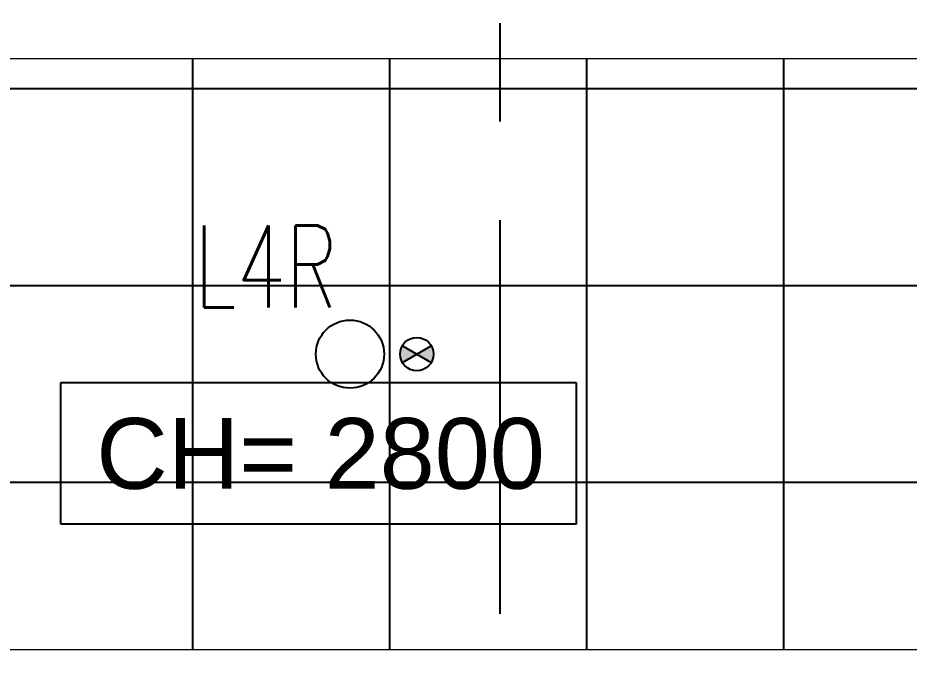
# Model space of a CAD drawing. Header units: millimetres. Extents: x -92759 to 184353, y -15225 to 86714.
# Drawn here: x 63832 to 66547, y 50058 to 52016 of the extents above; entities that cross this region are included whole.
import ezdxf

# ---------------------------------------------------------------- set-up
doc = ezdxf.new("R2010")
doc.units = ezdxf.units.MM
doc.linetypes.add('IDA - Grid Line', pattern=[2100, 1200, -300, 300, -300])
for name, color, linetype in [('0-1', 9, 'Continuous'), ('A-PATT-CONC', 8, 'Continuous'), ('E-_LIGT----_E-', 3, 'Continuous'), ('E-legend', 1, 'Continuous'), ('HF Text', 7, 'Continuous')]:
    doc.layers.add(name, color=color, linetype=linetype)
doc.layers.add('HFI 9MM FPB', color=94, linetype='Continuous', lineweight=5)
doc.layers.add('S-_ANOTGRID_E-1', color=9, linetype='IDA - Grid Line', true_color=0x808080)
doc.styles.add('Arial_4', font='arial.ttf', dxfattribs={"height": 1.8})
doc.styles.add('Simplex', font='simplex_.ttf', dxfattribs={"width": 0.7, "height": 450})

# ---------------------------------------------------------------- blocks, each defined once
blk = doc.blocks.new('A$C3019c3af')
at = {"layer": 'S-_ANOTGRID_E-1'}
blk.add_line((-17400, -20341.4), (-17400, 52351.8), dxfattribs=at)
blk = doc.blocks.new('RCP_B8L2')
at = {"layer": 'A-PATT-CONC'}
h = blk.add_hatch(dxfattribs=at)
h.set_pattern_fill('ANSI37', color=256, scale=189, angle=45)
h.set_pattern_definition([(90, (-397693.07, -168427.3), (-600.075, 0), []), (180, (-397693.07, -168427.3), (-6e-14, -600.075), [])])
h.paths.add_polyline_path([(-370093.1, -168427.3), (-397693.1, -168427.3), (-397693.1, -170227.3), (-370093.1, -170227.3)])
at = {"layer": 'HFI 9MM FPB'}
blk.add_lwpolyline([(-370093.1, -168427.3), (-397693.1, -168427.3), (-397693.1, -170227.3), (-370093.1, -170227.3)], close=True, dxfattribs=at)
at = {"layer": 'HF Text', "insert": (-388547.9, -169522.1), "char_height": 215.85, "width": 1353.585, "attachment_point": 1, "style": 'Arial_4', "bg_fill": 16, "box_fill_scale": 1.5, "bg_fill_color": 256, "bg_fill_transparency": 0}
blk.add_mtext('CH= 2800', dxfattribs=at)
blk = doc.blocks.new('Power Craft')
at = {"layer": 'E-legend', "lineweight": 25}
h = blk.add_hatch(color=256, dxfattribs=at)
h.dxf.hatch_style = 1
h.paths.add_polyline_path([(-589422.5, -94267.5), (-589466.5, -94242.1, 0.131652), (-589473.4, -94267.5, 0.131652), (-589466.5, -94293)])
h = blk.add_hatch(color=256, dxfattribs=at)
h.dxf.hatch_style = 1
h.paths.add_polyline_path([(-589378.4, -94242.1), (-589422.5, -94267.5), (-589378.4, -94293, 0.131652), (-589371.6, -94267.5, 0.131652)])
for p, q in [((-589466.5, -94242.1), (-589378.4, -94293)), ((-589466.5, -94293), (-589378.4, -94242.1))]:
    blk.add_line(p, q, dxfattribs=at)
blk.add_circle((-589422.5, -94267.5), 50.9, dxfattribs=at)
blk = doc.blocks.new('A$C020d881d')
at = {"layer": 'E-legend', "lineweight": 25}
blk.add_circle((818.7, 172), 103.8, dxfattribs=at)
at = {"layer": 'E-legend', "lineweight": 25, "style": 'Simplex', "width": 0.7}
blk.add_text('L4R', height=250, dxfattribs=at).set_placement((345.2, 314.3))
blk = doc.blocks.new('EL_B8_L2_R4')
at = {"color": 7}
blk.add_blockref('Power Craft', (564168.7, 65917.5), dxfattribs=at)
at = {"layer": 'E-_LIGT----_E-', "ltscale": 0.5}
blk.add_blockref('A$C020d881d', (-26276.1, -28522), dxfattribs=at)

msp = doc.modelspace()

# ---------------------------------------------------------------- block references
at = {"layer": '0-1'}
msp.add_blockref('A$C3019c3af', (82701.1, 32741.2), dxfattribs=at)
at = {"layer": 'A-PATT-CONC'}
msp.add_blockref('RCP_B8L2', (452619.1, 220318.5), dxfattribs=at)
at = {"layer": 'E-legend', "color": 7}
msp.add_blockref('EL_B8_L2_R4', (90301.1, 79341.2), dxfattribs=at)

doc.saveas('drawing.dxf')
